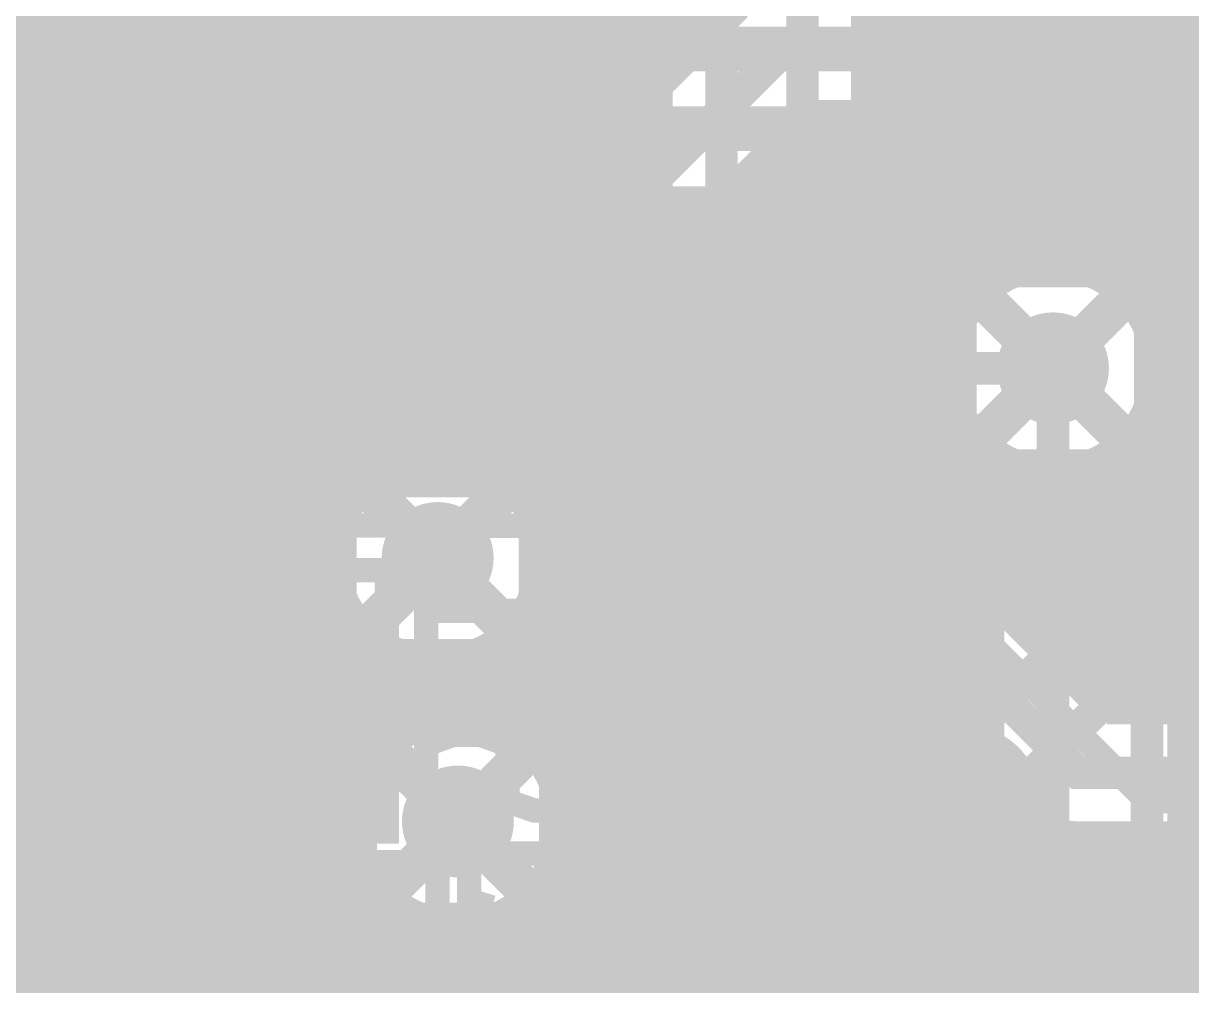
# Model space of a CAD drawing. Extents: x -1 to 119, y -42 to 51.
# Drawn here: x 11.88 to 19.2, y 14.72 to 20.75 of the extents above; entities that cross this region are included whole.
import ezdxf

# ---------------------------------------------------------------- set-up
doc = ezdxf.new("R2010")
doc.units = 0
doc.header["$MEASUREMENT"] = 0
doc.layers.get('0').update_dxf_attribs({"linetype": 'CONTINUOUS'})
for name, color, linetype in [('22-304-0_BOT', 7, 'CONTINUOUS'), ('22-304-0_DRD', 7, 'CONTINUOUS'), ('22-304-0_GND', 6, 'CONTINUOUS'), ('22-304-0_IN1', 4, 'CONTINUOUS'), ('22-304-0_SMT', 5, 'CONTINUOUS'), ('22-304-0_SPT', 10, 'CONTINUOUS'), ('22-304-0_SST', 14, 'CONTINUOUS'), ('22-304-0_TOP', 9, 'CONTINUOUS'), ('THRUHOLE_TAP', 11, 'CONTINUOUS')]:
    doc.layers.add(name, color=color, linetype=linetype)

# ---------------------------------------------------------------- blocks, each defined once
blk = doc.blocks.new('ROUND_60')
at = {"const_width": 0.35052}
blk.add_lwpolyline([(-0.17526, 0, 1), (0.17526, 0, 1)], format="xyb", close=True, dxfattribs=at)
blk = doc.blocks.new('ROUND_57')
at = {"const_width": 0.35052}
blk.add_lwpolyline([(-0.17526, 0, 1), (0.17526, 0, 1)], format="xyb", close=True, dxfattribs=at)
blk = doc.blocks.new('ROUND_64')
at = {"const_width": 0.35052}
blk.add_lwpolyline([(-0.17526, 0, 1), (0.17526, 0, 1)], format="xyb", close=True, dxfattribs=at)
blk = doc.blocks.new('RECTANGLE_6')
blk.add_solid([(0.4064, 0.4826), (0.4064, -0.4826), (-0.4064, 0.4826), (-0.4064, -0.4826)])
blk = doc.blocks.new('RECTANGLE_10')
blk.add_solid([(0.51308, 0.63627), (0.51308, -0.63627), (-0.51308, 0.63627), (-0.51308, -0.63627)])
blk = doc.blocks.new('OBLONG_46')
at = {"const_width": 0.2794}
blk.add_lwpolyline([(0.7493, 0), (-0.7493, 0)], dxfattribs=at)
at = {"const_width": 0.1397}
for points in [[(-0.81915, 0, 1), (-0.67945, 0, 1)], [(0.67945, 0, 1), (0.81915, 0, 1)]]:
    blk.add_lwpolyline(points, format="xyb", close=True, dxfattribs=at)
blk = doc.blocks.new('RECTANGLE_47')
blk.add_solid([(0.889, 0.1397), (0.889, -0.1397), (-0.889, 0.1397), (-0.889, -0.1397)])
blk = doc.blocks.new('OBLONG_48')
at = {"const_width": 0.2794}
blk.add_lwpolyline([(0, 0.7493), (0, -0.7493)], dxfattribs=at)
at = {"const_width": 0.1397}
for points in [[(-0.06985, 0.7493, 1), (0.06985, 0.7493, 1)], [(-0.06985, -0.7493, 1), (0.06985, -0.7493, 1)]]:
    blk.add_lwpolyline(points, format="xyb", close=True, dxfattribs=at)
blk = doc.blocks.new('RECTANGLE_49')
blk.add_solid([(0.1397, 0.889), (0.1397, -0.889), (-0.1397, 0.889), (-0.1397, -0.889)])
blk = doc.blocks.new('ROUND_87')
at = {"const_width": 0.10033}
blk.add_lwpolyline([(-0.050164, 0, 1), (0.050164, 0, 1)], format="xyb", close=True, dxfattribs=at)

msp = doc.modelspace()

# ---------------------------------------------------------------- linework, layer by layer
at = {"layer": '22-304-0_BOT'}
for points, const_width in [([(11.7602, 28.5623), (11.7602, 1.016)], 0.254), ([(11.9888, 28.5623), (11.9888, 1.016)], 0.254), ([(12.2174, 28.5623), (12.2174, 13.68552)], 0.254), ([(12.446, 28.5623), (12.446, 13.83792)], 0.254), ([(12.6746, 28.5623), (12.6746, 13.88618)], 0.254), ([(12.9032, 28.5623), (12.9032, 13.8557)], 0.254), ([(13.1318, 28.5623), (13.1318, 13.73378)], 0.254), ([(13.3604, 28.5623), (13.3604, 13.36802)], 0.254), ([(13.589, 28.5623), (13.589, 12.00912)], 0.254), ([(13.8176, 28.5623), (13.8176, 17.55902)], 0.254), ([(14.0462, 28.5623), (14.0462, 18.92808)], 0.254), ([(14.2748, 28.5623), (14.2748, 19.13636)], 0.254), ([(14.5034, 28.5623), (14.5034, 19.21256)], 0.254), ([(14.732, 28.5623), (14.732, 19.2786)], 0.254), ([(14.9606, 28.5623), (14.9606, 19.5072)], 0.254), ([(15.1892, 28.5623), (15.1892, 19.7358)], 0.254), ([(15.4178, 28.5623), (15.4178, 19.9644)], 0.254), ([(15.6464, 28.5623), (15.6464, 20.193)], 0.254), ([(15.875, 28.5623), (15.875, 20.4216)], 0.254), ([(16.1036, 28.5623), (16.1036, 20.6502)], 0.254), ([(20.447, 21.717), (19.304, 20.574), (16.637, 20.574), (14.605, 18.542)], 0.2032), ([(20.447, 21.717), (19.304, 20.574), (19.304, 18.288), (18.923, 17.907), (18.923, 14.351), (16.51, 11.938)], 0.2032), ([(16.3322, 20.8788), (14.67104, 19.21764)], 0.254), ([(16.12646, 20.6756), (9.4488, 20.6756)], 0.254), ([(15.89786, 20.447), (9.4488, 20.447)], 0.254), ([(15.66926, 20.2184), (9.4488, 20.2184)], 0.254), ([(16.8148, 20.1422), (15.28064, 18.60804)], 0.254), ([(16.7894, 20.11426), (16.7894, 14.859)], 0.254), ([(18.8722, 20.1422), (16.8148, 20.1422)], 0.254), ([(17.018, 20.1422), (17.018, 15.0876)], 0.254), ([(17.2466, 20.1422), (17.2466, 15.3162)], 0.254), ([(17.4752, 20.1422), (17.4752, 15.5448)], 0.254), ([(17.7038, 20.1422), (17.7038, 18.84426)], 0.254), ([(17.9324, 20.1422), (17.9324, 19.13636)], 0.254), ([(18.161, 20.1422), (18.161, 19.24558)], 0.254), ([(18.3896, 20.1422), (18.3896, 19.2659)], 0.254), ([(18.6182, 20.1422), (18.6182, 19.20494)], 0.254), ([(18.8468, 20.1422), (18.8468, 19.03222)], 0.254), ([(18.8722, 20.1422), (18.8722, 19.00174)], 0.254), ([(15.44066, 19.9898), (9.4488, 19.9898)], 0.254), ([(18.8722, 19.9898), (16.6624, 19.9898)], 0.254), ([(16.5608, 19.88566), (16.5608, 14.6304)], 0.254), ([(15.21206, 19.7612), (9.4488, 19.7612)], 0.254), ([(18.8722, 19.7612), (16.4338, 19.7612)], 0.254), ([(16.3322, 19.65706), (16.3322, 14.4018)], 0.254), ([(14.98346, 19.5326), (9.4488, 19.5326)], 0.254), ([(18.8722, 19.5326), (16.2052, 19.5326)], 0.254), ([(16.1036, 19.42846), (16.1036, 14.1732)], 0.254), ([(14.75486, 19.304), (9.4488, 19.304)], 0.254), ([(18.8722, 19.304), (15.9766, 19.304)], 0.254), ([(15.875, 19.19986), (15.875, 13.9446)], 0.254), ([(14.18336, 19.0754), (9.4488, 19.0754)], 0.254), ([(17.85874, 19.0754), (15.748, 19.0754)], 0.254), ([(18.8722, 19.0754), (18.80616, 19.0754)], 0.254), ([(15.6464, 18.97126), (15.6464, 13.716)], 0.254), ([(13.99794, 18.8468), (9.4488, 18.8468)], 0.254), ([(17.7038, 18.8468), (15.5194, 18.8468)], 0.254), ([(15.4178, 18.74266), (15.4178, 13.4874)], 0.254), ([(13.92936, 18.6182), (9.4488, 18.6182)], 0.254), ([(17.653, 18.6182), (15.2908, 18.6182)], 0.254), ([(14.097, 11.557), (18.33372, 15.79372), (18.33372, 18.58772)], 0.2032), ([(13.94206, 18.3896), (9.4488, 18.3896)], 0.254), ([(17.68348, 18.3896), (15.26794, 18.3896)], 0.254), ([(17.7038, 18.33118), (17.7038, 15.7734)], 0.254), ([(15.1892, 18.19402), (15.1892, 16.09598)], 0.254), ([(14.04112, 18.161), (9.4488, 18.161)], 0.254), ([(14.0462, 18.15338), (14.0462, 17.92478)], 0.254), ([(17.80286, 18.161), (15.16888, 18.161)], 0.254), ([(17.90192, 18.06194), (17.90192, 15.97152)], 0.254), ([(14.9606, 17.96288), (14.9606, 17.87652)], 0.254), ([(14.05636, 17.9324), (9.4488, 17.9324)], 0.254), ([(17.90192, 17.9324), (14.90472, 17.9324)], 0.254), ([(13.87094, 17.7038), (9.4488, 17.7038)], 0.254), ([(17.90192, 17.7038), (15.08506, 17.7038)], 0.254), ([(13.80236, 17.4752), (9.4488, 17.4752)], 0.254), ([(17.90192, 17.4752), (15.15364, 17.4752)], 0.254), ([(13.81506, 17.2466), (9.4488, 17.2466)], 0.254), ([(13.8176, 17.23644), (13.8176, 12.17676)], 0.254), ([(17.90192, 17.2466), (15.14094, 17.2466)], 0.254), ([(13.91412, 17.018), (9.4488, 17.018)], 0.254), ([(17.90192, 17.018), (15.04188, 17.018)], 0.254), ([(14.0462, 16.87322), (14.0462, 16.13408)], 0.254), ([(14.9606, 16.91894), (14.9606, 16.32712)], 0.254), ([(14.17574, 16.7894), (9.4488, 16.7894)], 0.254), ([(17.90192, 16.7894), (14.77772, 16.7894)], 0.254), ([(14.2748, 16.74876), (14.2748, 16.34236)], 0.254), ([(14.5034, 16.71828), (14.5034, 16.41856)], 0.254), ([(14.732, 16.76908), (14.732, 16.41602)], 0.254), ([(17.90192, 16.5608), (9.4488, 16.5608)], 0.254), ([(14.25702, 16.3322), (9.4488, 16.3322)], 0.254), ([(17.90192, 16.3322), (14.95298, 16.3322)], 0.254), ([(14.02588, 16.1036), (10.20572, 16.1036)], 0.254), ([(17.90192, 16.1036), (15.18412, 16.1036)], 0.254), ([(17.90192, 15.97152), (14.16304, 12.23264)], 0.254), ([(13.93698, 15.875), (10.46988, 15.875)], 0.254), ([(17.80286, 15.875), (15.27302, 15.875)], 0.254), ([(13.9319, 15.6464), (10.56894, 15.6464)], 0.254), ([(17.57426, 15.6464), (15.27556, 15.6464)], 0.254), ([(14.01064, 15.4178), (10.58164, 15.4178)], 0.254), ([(15.1892, 15.40002), (15.1892, 13.2588)], 0.254), ([(17.34566, 15.4178), (15.19936, 15.4178)], 0.254), ([(14.0462, 15.35938), (14.0462, 12.23518)], 0.254), ([(18.4912, 15.33906), (14.77264, 11.62304)], 0.254), ([(18.4912, 15.33906), (18.4912, 14.5288)], 0.254), ([(14.21638, 15.1892), (10.51306, 15.1892)], 0.254), ([(17.11706, 15.1892), (14.99108, 15.1892)], 0.254), ([(18.4912, 15.1892), (18.3388, 15.1892)], 0.254), ([(18.3896, 15.23746), (18.3896, 14.4272)], 0.254), ([(14.2748, 15.15364), (14.2748, 12.3444)], 0.254), ([(14.9606, 15.16888), (14.9606, 13.0302)], 0.254), ([(14.5034, 15.0749), (14.5034, 12.573)], 0.254), ([(14.732, 15.07998), (14.732, 12.8016)], 0.254), ([(16.88846, 14.9606), (10.32764, 14.9606)], 0.254), ([(18.4912, 14.9606), (18.1102, 14.9606)], 0.254), ([(18.161, 15.00886), (18.161, 14.1986)], 0.254), ([(17.9324, 14.78026), (17.9324, 13.97)], 0.254), ([(16.65986, 14.732), (1.016, 14.732)], 0.254), ([(18.4912, 14.732), (17.8816, 14.732)], 0.254)]:
    msp.add_lwpolyline(points, dxfattribs=dict(at, const_width=const_width))
at = {"layer": '22-304-0_BOT', "const_width": 0.254}
for points in [[(14.605, 19.22272, 0.4142136), (13.92428, 18.542)], [(14.67104, 19.21764, 0.0243635), (14.605, 19.22086)], [(18.33372, 19.26844, 0.4142136), (17.653, 18.58772)], [(18.8722, 19.00174, 0.2329119), (18.33372, 19.26696)], [(13.92428, 18.542, 0.2279914), (14.18007, 18.0102)], [(14.90218, 17.92986, 0.2872394), (15.28572, 18.542)], [(15.28572, 18.542, 0.0243632), (15.28249, 18.60822)], [(17.653, 18.58772, 0.2244672), (17.90169, 18.06166)], [(14.18082, 18.01114, 0.2872394), (13.79728, 17.399)], [(15.15872, 17.399, 0.2279915), (14.90293, 17.9308)], [(13.79728, 17.399, 0.4142136), (14.478, 16.71828)], [(14.478, 16.71828, 0.4142136), (15.15872, 17.399)], [(14.605, 16.42872, 0.4142136), (13.92428, 15.748)], [(15.28572, 15.748, 0.4142136), (14.605, 16.42872)], [(13.92428, 15.748, 0.4142136), (14.605, 15.06728)], [(14.605, 15.06728, 0.4142136), (15.28572, 15.748)]]:
    msp.add_lwpolyline(points, format="xyb", dxfattribs=at)
at = {"layer": '22-304-0_DRD', "const_width": 0.254}
for points in [[(17.69872, 19.22272), (17.69872, 17.95272)], [(18.96872, 19.22272), (17.69872, 19.22272)], [(18.96872, 19.22272), (17.69872, 17.95272)], [(18.96872, 17.95272), (17.69872, 19.22272)], [(18.96872, 17.95272), (18.96872, 19.22272)], [(13.97, 19.177), (13.97, 17.907)], [(15.24, 19.177), (13.97, 19.177)], [(15.24, 19.177), (13.97, 17.907)], [(15.24, 17.907), (13.97, 19.177)], [(15.24, 17.907), (15.24, 19.177)], [(13.843, 18.034), (13.843, 16.764)], [(15.113, 18.034), (13.843, 18.034)], [(15.113, 18.034), (13.843, 16.764)], [(15.113, 16.764), (13.843, 18.034)], [(15.113, 16.764), (15.113, 18.034)], [(13.97, 17.907), (15.24, 17.907)], [(17.69872, 17.95272), (18.96872, 17.95272)], [(13.843, 16.764), (15.113, 16.764)], [(19.177, 16.6878), (19.177, 15.4178)], [(20.447, 16.6878), (19.177, 16.6878)], [(20.447, 16.6878), (19.177, 15.4178)], [(20.447, 15.4178), (19.177, 16.6878)], [(13.97, 16.383), (13.97, 15.113)], [(15.24, 16.383), (13.97, 16.383)], [(15.24, 16.383), (13.97, 15.113)], [(15.24, 15.113), (13.97, 16.383)], [(15.24, 15.113), (15.24, 16.383)], [(19.177, 15.4178), (20.447, 15.4178)], [(13.97, 15.113), (15.24, 15.113)]]:
    msp.add_lwpolyline(points, dxfattribs=at)
at = {"layer": '22-304-0_IN1'}
for points, const_width in [([(90.17, 43.688), (89.662, 43.18), (67.691, 43.18), (67.564, 43.053), (29.972, 43.053), (20.447, 33.528), (16.383, 33.528), (14.605, 31.75), (14.605, 28.448), (15.24, 27.813), (15.24, 25.4), (16.764, 23.876), (16.764, 17.78), (18.4912, 16.0528), (19.812, 16.0528)], 0.2032), ([(14.097, 32.258), (14.097, 27.94), (14.732, 27.305), (14.732, 25.273), (16.256, 23.749), (16.256, 17.399), (14.605, 15.748)], 0.2032), ([(13.6144, 29.8069), (13.6144, 18.8722)], 0.254), ([(13.3858, 29.69514), (13.3858, 19.1008)], 0.254), ([(9.779, 28.067), (12.7, 25.146), (12.7, 19.177), (14.478, 17.399)], 0.2032), ([(13.843, 27.58186), (13.843, 18.6436)], 0.254), ([(14.0716, 27.35326), (14.0716, 18.415)], 0.254), ([(13.1572, 27.31008), (13.1572, 19.3294)], 0.254), ([(14.3002, 27.12466), (14.3002, 18.1864)], 0.254), ([(13.1318, 25.146), (13.1318, 19.3548)], 0.254), ([(14.5288, 24.86406), (14.5288, 18.07718)], 0.254), ([(14.7574, 24.63546), (14.7574, 18.01876)], 0.254), ([(14.986, 24.40686), (14.986, 17.85112)], 0.254), ([(15.2146, 24.17826), (15.2146, 16.9672)], 0.254), ([(12.2428, 24.15794), (12.2428, 7.747)], 0.254), ([(12.2682, 24.17064), (12.2682, 19.177)], 0.254), ([(12.065, 24.09698), (12.065, 12.573)], 0.254), ([(15.4432, 23.94966), (15.4432, 17.1958)], 0.254), ([(15.6718, 23.72106), (15.6718, 17.4244)], 0.254), ([(19.1008, 23.61438), (19.1008, 16.4846)], 0.254), ([(15.8242, 23.56866), (15.8242, 17.5768)], 0.254), ([(17.1958, 23.21306), (17.1958, 17.9578), (18.669, 16.4846)], 0.254), ([(17.272, 23.13686), (17.272, 17.8816)], 0.254), ([(18.8722, 22.38502), (18.8722, 19.00174)], 0.254), ([(17.5006, 21.42744), (17.5006, 17.653)], 0.254), ([(18.6436, 21.10994), (18.6436, 19.19224)], 0.254), ([(17.7292, 21.06422), (17.7292, 18.8976)], 0.254), ([(18.415, 20.96008), (18.415, 19.26336)], 0.254), ([(17.9578, 20.93976), (17.9578, 19.15414)], 0.254), ([(18.1864, 20.90928), (18.1864, 19.25066)], 0.254), ([(12.2682, 20.7772), (12.065, 20.7772)], 0.254), ([(15.8242, 20.7772), (13.1318, 20.7772)], 0.254), ([(22.93366, 20.7772), (17.1958, 20.7772)], 0.254), ([(12.2682, 20.5486), (12.065, 20.5486)], 0.254), ([(15.8242, 20.5486), (13.1318, 20.5486)], 0.254), ([(20.14474, 20.5486), (17.1958, 20.5486)], 0.254), ([(12.2682, 20.32), (12.065, 20.32)], 0.254), ([(15.8242, 20.32), (13.1318, 20.32)], 0.254), ([(19.88312, 20.32), (17.1958, 20.32)], 0.254), ([(12.2682, 20.0914), (12.065, 20.0914)], 0.254), ([(15.8242, 20.0914), (13.1318, 20.0914)], 0.254), ([(19.78406, 20.0914), (17.1958, 20.0914)], 0.254), ([(12.2682, 19.8628), (12.065, 19.8628)], 0.254), ([(15.8242, 19.8628), (13.1318, 19.8628)], 0.254), ([(19.77136, 19.8628), (17.1958, 19.8628)], 0.254), ([(12.2682, 19.6342), (12.065, 19.6342)], 0.254), ([(15.8242, 19.6342), (13.1318, 19.6342)], 0.254), ([(19.83994, 19.6342), (17.1958, 19.6342)], 0.254), ([(12.2682, 19.4056), (12.065, 19.4056)], 0.254), ([(15.8242, 19.4056), (13.1318, 19.4056)], 0.254), ([(13.1318, 19.3548), (14.41196, 18.07464)], 0.254), ([(20.02536, 19.4056), (17.1958, 19.4056)], 0.254), ([(12.2682, 19.177), (12.065, 19.177)], 0.254), ([(15.8242, 19.177), (13.3096, 19.177)], 0.254), ([(17.99336, 19.177), (17.1958, 19.177)], 0.254), ([(20.59686, 19.177), (18.67154, 19.177)], 0.254), ([(12.33424, 18.9484), (12.065, 18.9484)], 0.254), ([(15.8242, 18.9484), (13.5382, 18.9484)], 0.254), ([(17.75714, 18.9484), (17.1958, 18.9484)], 0.254), ([(20.82546, 18.9484), (18.9103, 18.9484)], 0.254), ([(12.3952, 18.8722), (13.79982, 17.46504)], 0.254), ([(12.4714, 18.79346), (12.4714, 7.747)], 0.254), ([(12.54506, 18.7198), (12.065, 18.7198)], 0.254), ([(15.8242, 18.7198), (13.7668, 18.7198)], 0.254), ([(17.6657, 18.7198), (17.1958, 18.7198)], 0.254), ([(21.05406, 18.7198), (18.9992, 18.7198)], 0.254), ([(12.7, 18.56486), (12.7, 7.747)], 0.254), ([(12.77366, 18.4912), (12.065, 18.4912)], 0.254), ([(15.8242, 18.4912), (13.9954, 18.4912)], 0.254), ([(17.66062, 18.4912), (17.1958, 18.4912)], 0.254), ([(21.28266, 18.4912), (19.00682, 18.4912)], 0.254), ([(12.9286, 18.33626), (12.9286, 7.747)], 0.254), ([(13.00226, 18.2626), (12.065, 18.2626)], 0.254), ([(15.8242, 18.2626), (14.224, 18.2626)], 0.254), ([(17.73682, 18.2626), (17.1958, 18.2626)], 0.254), ([(17.7292, 18.2753), (17.7292, 17.4244)], 0.254), ([(21.51126, 18.2626), (18.93062, 18.2626)], 0.254), ([(13.1572, 18.10766), (13.1572, 7.747)], 0.254), ([(18.8722, 18.17116), (18.8722, 16.4846)], 0.254), ([(13.23086, 18.034), (12.065, 18.034)], 0.254), ([(15.8242, 18.034), (14.7193, 18.034)], 0.254), ([(17.94002, 18.034), (17.1958, 18.034)], 0.254), ([(21.73986, 18.034), (18.72742, 18.034)], 0.254), ([(17.9578, 18.0213), (17.9578, 17.1958)], 0.254), ([(18.6436, 17.9832), (18.6436, 16.51)], 0.254), ([(18.1864, 17.92478), (18.1864, 16.9672)], 0.254), ([(18.415, 17.91208), (18.415, 16.7386)], 0.254), ([(13.3858, 17.87906), (13.3858, 7.747)], 0.254), ([(13.45946, 17.8054), (12.065, 17.8054)], 0.254), ([(15.8242, 17.8054), (15.02156, 17.8054)], 0.254), ([(21.96846, 17.8054), (17.3482, 17.8054)], 0.254), ([(13.6144, 17.65046), (13.6144, 12.03452)], 0.254), ([(13.68806, 17.5768), (12.065, 17.5768)], 0.254), ([(15.8242, 17.5768), (14.67104, 16.42364)], 0.254), ([(15.82166, 17.5768), (15.13332, 17.5768)], 0.254), ([(20.18538, 17.5768), (17.5768, 17.5768)], 0.254), ([(13.79982, 17.3482), (12.065, 17.3482)], 0.254), ([(15.59306, 17.3482), (15.15618, 17.3482)], 0.254), ([(19.97964, 17.3482), (17.8054, 17.3482)], 0.254), ([(16.66748, 17.26692), (18.17878, 15.75308)], 0.254), ([(13.843, 17.15516), (13.843, 12.18692)], 0.254), ([(13.85824, 17.1196), (12.065, 17.1196)], 0.254), ([(15.36446, 17.1196), (15.09776, 17.1196)], 0.254), ([(16.5608, 17.0942), (15.28064, 15.81404)], 0.254), ([(16.81226, 17.1196), (16.58366, 17.1196)], 0.254), ([(16.5862, 17.1196), (16.5862, 7.747)], 0.254), ([(16.8148, 17.11706), (16.8148, 10.25398)], 0.254), ([(19.9009, 17.1196), (18.034, 17.1196)], 0.254), ([(14.986, 16.94688), (14.986, 16.7386)], 0.254), ([(14.02588, 16.891), (12.065, 16.891)], 0.254), ([(15.13586, 16.891), (14.93012, 16.891)], 0.254), ([(17.04086, 16.891), (16.3576, 16.891)], 0.254), ([(16.3576, 16.88846), (16.3576, 7.747)], 0.254), ([(17.0434, 16.88846), (17.0434, 10.48512)], 0.254), ([(19.90598, 16.891), (18.2626, 16.891)], 0.254), ([(14.0716, 16.8529), (14.0716, 16.16964)], 0.254), ([(14.3002, 16.74114), (14.3002, 16.35506)], 0.254), ([(14.5288, 16.72082), (14.5288, 16.42364)], 0.254), ([(14.7574, 16.77924), (14.7574, 16.51)], 0.254), ([(14.90726, 16.6624), (12.065, 16.6624)], 0.254), ([(17.26946, 16.6624), (16.129, 16.6624)], 0.254), ([(16.129, 16.65986), (16.129, 7.747)], 0.254), ([(17.272, 16.65986), (17.272, 10.57402)], 0.254), ([(19.50974, 16.6624), (18.4912, 16.6624)], 0.254), ([(14.67866, 16.4338), (12.065, 16.4338)], 0.254), ([(17.49806, 16.4338), (15.9004, 16.4338)], 0.254), ([(15.9004, 16.43126), (15.9004, 7.747)], 0.254), ([(17.5006, 16.43126), (17.5006, 10.57656)], 0.254), ([(19.28622, 16.4846), (18.669, 16.4846)], 0.254), ([(14.10208, 16.2052), (12.065, 16.2052)], 0.254), ([(17.72666, 16.2052), (15.6718, 16.2052)], 0.254), ([(15.6718, 16.20266), (15.6718, 7.747)], 0.254), ([(17.7292, 16.20266), (17.7292, 10.50036)], 0.254), ([(13.96492, 15.9766), (12.065, 15.9766)], 0.254), ([(17.95526, 15.9766), (15.4432, 15.9766)], 0.254), ([(15.4432, 15.97406), (15.4432, 7.747)], 0.254), ([(17.9578, 15.97406), (17.9578, 10.29208)], 0.254), ([(13.92428, 15.748), (12.065, 15.748)], 0.254), ([(18.18386, 15.748), (15.28572, 15.748)], 0.254), ([(18.1864, 15.74546), (18.1864, 7.747)], 0.254), ([(18.415, 15.62862), (18.415, 7.747)], 0.254), ([(19.28622, 15.621), (18.4912, 15.621)], 0.254), ([(18.6436, 15.621), (18.6436, 7.747)], 0.254), ([(18.8722, 15.621), (18.8722, 7.747)], 0.254), ([(19.1008, 15.621), (19.1008, 7.747)], 0.254), ([(13.96492, 15.5194), (12.065, 15.5194)], 0.254), ([(19.39036, 15.5194), (15.24508, 15.5194)], 0.254), ([(15.2146, 15.44574), (15.2146, 7.747)], 0.254), ([(14.0716, 15.32636), (14.0716, 12.23518)], 0.254), ([(14.10208, 15.2908), (12.065, 15.2908)], 0.254), ([(20.67306, 15.2908), (15.10792, 15.2908)], 0.254), ([(14.986, 15.18412), (14.986, 7.747)], 0.254), ([(14.3002, 15.14094), (14.3002, 12.2047)], 0.254), ([(20.90166, 15.0622), (12.065, 15.0622)], 0.254), ([(14.5288, 15.07236), (14.5288, 12.08278)], 0.254), ([(14.7574, 15.08506), (14.7574, 11.71702)], 0.254), ([(21.18868, 14.8336), (12.065, 14.8336)], 0.254), ([(26.21788, 14.605), (12.065, 14.605)], 0.254)]:
    msp.add_lwpolyline(points, dxfattribs=dict(at, const_width=const_width))
at = {"layer": '22-304-0_IN1', "const_width": 0.254}
for points in [[(18.33372, 19.26844, 0.4142136), (17.653, 18.58772)], [(19.01444, 18.58772, 0.4142136), (18.33372, 19.26844)], [(12.2682, 19.177, 0.1989124), (12.39467, 18.87167)], [(17.653, 18.58772, 0.4142136), (18.33372, 17.907)], [(18.33372, 17.907, 0.4142136), (19.01444, 18.58772)], [(14.478, 18.07972, 0.0243639), (14.41178, 18.07649)], [(15.15872, 17.399, 0.4142136), (14.478, 18.07972)], [(13.79982, 17.46504, 0.0242728), (13.79661, 17.399)], [(13.79728, 17.399, 0.4142136), (14.478, 16.71828)], [(14.478, 16.71828, 0.4142136), (15.15872, 17.399)], [(16.5608, 17.0942, 0.1192603), (16.66643, 17.26726)], [(16.5608, 17.0942, 0.1192603), (16.66643, 17.26726)], [(19.812, 16.73352, 0.2244678), (19.28594, 16.48482)], [(14.605, 16.42872, 0.4142136), (13.92428, 15.748)], [(14.67104, 16.42364, 0.0243635), (14.605, 16.42686)], [(15.28572, 15.748, 0.0243632), (15.28249, 15.81422)], [(13.92428, 15.748, 0.4142136), (14.605, 15.06728)], [(14.605, 15.06728, 0.4142136), (15.28572, 15.748)], [(18.1864, 15.748, 0.1989124), (18.4912, 15.62175)], [(18.1864, 15.748, 0.1989124), (18.4912, 15.62175)], [(19.28622, 15.621, 0.2244669), (19.812, 15.37244)]]:
    msp.add_lwpolyline(points, format="xyb", dxfattribs=at)
at = {"layer": '22-304-0_SST', "const_width": 0.1524}
for points in [[(18.923, 15.875), (26.67, 15.875), (26.67, 24.765), (17.78, 24.765), (17.78, 17.018), (18.923, 15.875)], [(14.1605, 22.4155), (11.2395, 22.4155), (11.2395, 20.7772), (14.1605, 20.7772), (14.1605, 22.4155)], [(11.94816, 19.65706), (11.88974, 19.48942), (11.53414, 19.48942), (11.47572, 19.65706), (11.47572, 20.33524), (11.53414, 20.50542), (11.88974, 20.50542), (11.94816, 20.33524)], [(12.37234, 19.99742), (12.72794, 19.99742), (12.78636, 19.82724), (12.78636, 19.65706), (12.72794, 19.48942), (12.37234, 19.48942), (12.31392, 19.65706), (12.31392, 19.82724), (12.55014, 20.50542)], [(13.62456, 19.82724), (13.15212, 19.82724), (13.38834, 20.50542), (13.50772, 20.50542), (13.50772, 19.48942)], [(14.54912, 19.03984), (14.37894, 19.09826), (14.37894, 19.45386), (14.54912, 19.51482), (15.22476, 19.51482), (15.39494, 19.45386), (15.39494, 19.09826), (15.22476, 19.03984)], [(14.1605, 19.2405), (11.2395, 19.2405), (11.2395, 17.6022), (14.1605, 17.6022), (14.1605, 19.2405)], [(14.88694, 18.61566), (14.88694, 18.26006), (14.71676, 18.20164), (14.54912, 18.20164), (14.37894, 18.26006), (14.37894, 18.61566), (14.54912, 18.67662), (14.71676, 18.67662), (15.39494, 18.43786)], [(14.37894, 17.48282), (14.37894, 17.71904)], [(14.37894, 17.59966), (15.39494, 17.59966), (15.22476, 17.71904)], [(11.2395, 15.6845), (14.1605, 15.6845), (14.1605, 17.3228), (11.2395, 17.3228), (11.2395, 15.6845)], [(14.40688, 16.65478), (14.40688, 17.0688), (15.42288, 17.0688)], [(14.91488, 15.875), (15.08506, 15.81658), (15.2527, 15.81658), (15.42288, 15.875), (15.42288, 16.2306), (15.2527, 16.29156), (15.08506, 16.29156), (14.91488, 16.2306), (14.91488, 15.875), (14.7447, 15.81658), (14.57706, 15.81658), (14.40688, 15.875), (14.40688, 16.2306), (14.57706, 16.29156), (14.7447, 16.29156), (14.91488, 16.2306)], [(17.89176, 16.26108), (17.66824, 16.26108)], [(17.7546, 16.27632), (17.7546, 15.47368)], [(17.89176, 16.26108), (17.89176, 15.48892)], [(17.61744, 16.24076), (17.61744, 15.5067)], [(18.02892, 16.18996), (18.02892, 15.56004)], [(18.09496, 16.12392), (17.46504, 16.12392)], [(17.48028, 16.1417), (17.48028, 15.6083)], [(18.16608, 15.98676), (17.39392, 15.98676)], [(18.16608, 15.98676), (18.16608, 15.76324)], [(17.28724, 14.83106), (17.28724, 15.67688), (17.20342, 15.53718)], [(18.18132, 15.8496), (17.37868, 15.8496)], [(16.08582, 14.83106), (15.83182, 15.67688)], [(16.08582, 15.67688), (15.83182, 14.83106)], [(16.77162, 15.67688), (16.4338, 15.67688)], [(16.60144, 14.83106), (16.60144, 15.67688)], [(18.14576, 15.71244), (17.4117, 15.71244)], [(14.81836, 15.20952), (14.67612, 15.2527), (14.67612, 15.5067), (14.81836, 15.54734), (15.38224, 15.54734), (15.52448, 15.5067), (15.52448, 15.2527), (15.38224, 15.20952)], [(18.0467, 15.57528), (17.5133, 15.57528)], [(14.478, 15.494), (10.922, 15.494), (10.922, 13.716), (14.478, 13.716), (14.478, 15.494)], [(17.95018, 14.26718), (17.95018, 15.28318), (17.8308, 15.113)], [(14.81836, 14.86154), (14.67612, 14.8209), (14.67612, 14.5669), (14.81836, 14.52372), (15.1003, 14.52372), (15.24, 14.60754), (15.24, 14.86154), (15.52448, 14.86154), (15.52448, 14.52372)], [(17.3736, 14.83106), (17.20342, 14.83106)]]:
    msp.add_lwpolyline(points, dxfattribs=at)
for points in [[(17.78, 16.27632, 0.4142136), (17.37868, 15.875)], [(18.18132, 15.875, 0.4142136), (17.78, 16.27632)], [(17.37868, 15.875, 0.4142136), (17.78, 15.47368)], [(17.78, 15.47368, 0.4142136), (18.18132, 15.875)]]:
    msp.add_lwpolyline(points, format="xyb", dxfattribs=at)
at = {"layer": '22-304-0_TOP'}
for points, const_width in [([(17.145, 26.924), (17.9959, 26.0731), (18.415, 26.0731), (18.415, 25.146), (19.558, 24.003), (19.558, 21.717), (18.43024, 20.58924), (16.4338, 20.58924), (18.43024, 20.58924), (19.558, 21.717), (20.447, 21.717)], 0.2032), ([(23.4188, 26.0731), (23.4188, 24.9428), (22.86, 24.384), (22.86, 21.336), (16.764, 15.24), (16.002, 15.24), (11.811, 11.049), (11.811, 10.16), (10.795, 9.144), (10.795, 8.9662)], 0.2032), ([(12.7, 8.9662), (12.319, 9.3472), (12.319, 10.922), (16.129, 14.732), (16.891, 14.732), (23.368, 21.209), (23.368, 24.257), (23.91918, 24.80818), (23.91918, 26.0731)], 0.2032), ([(4.445, 24.13), (5.715, 22.86), (7.62, 22.86), (10.287, 20.193), (14.732, 20.193), (15.33652, 19.58848), (16.4338, 19.58848)], 0.2032), ([(16.4338, 20.08886), (15.47114, 20.08886), (14.859, 20.701), (10.414, 20.701), (6.985, 24.13)], 0.2032), ([(4.445, 21.59), (5.715, 20.32), (9.525, 20.32), (10.16, 19.685), (14.605, 19.685), (15.2019, 19.0881), (16.4338, 19.0881)], 0.2032), ([(20.447, 19.939), (20.447, 19.685), (17.3482, 16.5862), (16.4338, 16.5862)], 0.2032), ([(18.33372, 18.58772), (16.4338, 18.58772)], 0.2032), ([(10.795, 18.415), (11.9888, 18.415)], 0.381), ([(11.9888, 18.415), (10.795, 18.415)], 0.381), ([(14.605, 18.542), (13.589, 18.542), (13.462, 18.415), (13.4112, 18.415)], 0.2032), ([(13.4112, 18.415), (13.4112, 16.51)], 0.2032), ([(14.478, 17.399), (15.16634, 18.08734), (16.4338, 18.08734)], 0.2032), ([(14.605, 15.748), (15.113, 16.256), (15.113, 17.145), (15.55496, 17.58696), (16.4338, 17.58696)], 0.2032), ([(8.255, 16.51), (11.9888, 16.51)], 0.635), ([(13.4112, 16.51), (13.4112, 14.9098), (13.716, 14.605)], 0.2032)]:
    msp.add_lwpolyline(points, dxfattribs=dict(at, const_width=const_width))

# ---------------------------------------------------------------- block references
at = {"layer": '22-304-0_BOT'}
for p in [(14.605, 18.542), (18.33372, 18.58772), (14.478, 17.399), (14.605, 15.748)]:
    msp.add_blockref('ROUND_60', p, dxfattribs=at)
at = {"layer": '22-304-0_GND'}
for name, p in [('ROUND_64', (14.605, 18.542)), ('ROUND_64', (18.33372, 18.58772)), ('ROUND_57', (14.478, 17.399)), ('ROUND_57', (14.605, 15.748))]:
    msp.add_blockref(name, p, dxfattribs=at)
at = {"layer": '22-304-0_IN1'}
for p in [(14.605, 18.542), (18.33372, 18.58772), (14.478, 17.399), (14.605, 15.748)]:
    msp.add_blockref('ROUND_60', p, dxfattribs=at)
at = {"layer": '22-304-0_SMT'}
for name, p in [('OBLONG_46', (16.4338, 20.58924)), ('OBLONG_46', (16.4338, 20.08886)), ('OBLONG_46', (16.4338, 19.58848)), ('OBLONG_46', (16.4338, 19.0881)), ('RECTANGLE_6', (11.9888, 18.415)), ('RECTANGLE_6', (13.4112, 18.415)), ('RECTANGLE_47', (16.4338, 18.58772)), ('OBLONG_46', (16.4338, 18.08734)), ('OBLONG_46', (16.4338, 17.58696)), ('OBLONG_46', (16.4338, 17.08658)), ('RECTANGLE_6', (11.9888, 16.51)), ('RECTANGLE_6', (13.4112, 16.51)), ('OBLONG_46', (16.4338, 16.5862)), ('RECTANGLE_49', (18.415, 14.605)), ('OBLONG_48', (18.91538, 14.605)), ('RECTANGLE_10', (11.684, 14.605)), ('RECTANGLE_10', (13.716, 14.605))]:
    msp.add_blockref(name, p, dxfattribs=at)
at = {"layer": '22-304-0_SPT'}
for name, p in [('OBLONG_46', (16.4338, 20.58924)), ('OBLONG_46', (16.4338, 20.08886)), ('OBLONG_46', (16.4338, 19.58848)), ('OBLONG_46', (16.4338, 19.0881)), ('RECTANGLE_6', (11.9888, 18.415)), ('RECTANGLE_6', (13.4112, 18.415)), ('RECTANGLE_47', (16.4338, 18.58772)), ('OBLONG_46', (16.4338, 18.08734)), ('OBLONG_46', (16.4338, 17.58696)), ('OBLONG_46', (16.4338, 17.08658)), ('RECTANGLE_6', (11.9888, 16.51)), ('RECTANGLE_6', (13.4112, 16.51)), ('OBLONG_46', (16.4338, 16.5862)), ('RECTANGLE_49', (18.415, 14.605)), ('OBLONG_48', (18.91538, 14.605)), ('RECTANGLE_10', (11.684, 14.605)), ('RECTANGLE_10', (13.716, 14.605))]:
    msp.add_blockref(name, p, dxfattribs=at)
at = {"layer": '22-304-0_TOP'}
for name, p in [('OBLONG_46', (16.4338, 20.58924)), ('OBLONG_46', (16.4338, 20.08886)), ('OBLONG_46', (16.4338, 19.58848)), ('OBLONG_46', (16.4338, 19.0881)), ('RECTANGLE_6', (11.9888, 18.415)), ('RECTANGLE_6', (13.4112, 18.415)), ('ROUND_60', (14.605, 18.542)), ('ROUND_60', (18.33372, 18.58772)), ('RECTANGLE_47', (16.4338, 18.58772)), ('OBLONG_46', (16.4338, 18.08734)), ('ROUND_60', (14.478, 17.399)), ('OBLONG_46', (16.4338, 17.58696)), ('OBLONG_46', (16.4338, 17.08658)), ('RECTANGLE_6', (11.9888, 16.51)), ('RECTANGLE_6', (13.4112, 16.51)), ('OBLONG_46', (16.4338, 16.5862)), ('ROUND_60', (14.605, 15.748)), ('RECTANGLE_49', (18.415, 14.605)), ('OBLONG_48', (18.91538, 14.605)), ('RECTANGLE_10', (11.684, 14.605)), ('RECTANGLE_10', (13.716, 14.605))]:
    msp.add_blockref(name, p, dxfattribs=at)
at = {"layer": 'THRUHOLE_TAP'}
for p in [(18.33372, 18.58772), (14.605, 18.542), (14.478, 17.399), (14.605, 15.748)]:
    msp.add_blockref('ROUND_87', p, dxfattribs=at)

doc.saveas('drawing.dxf')
